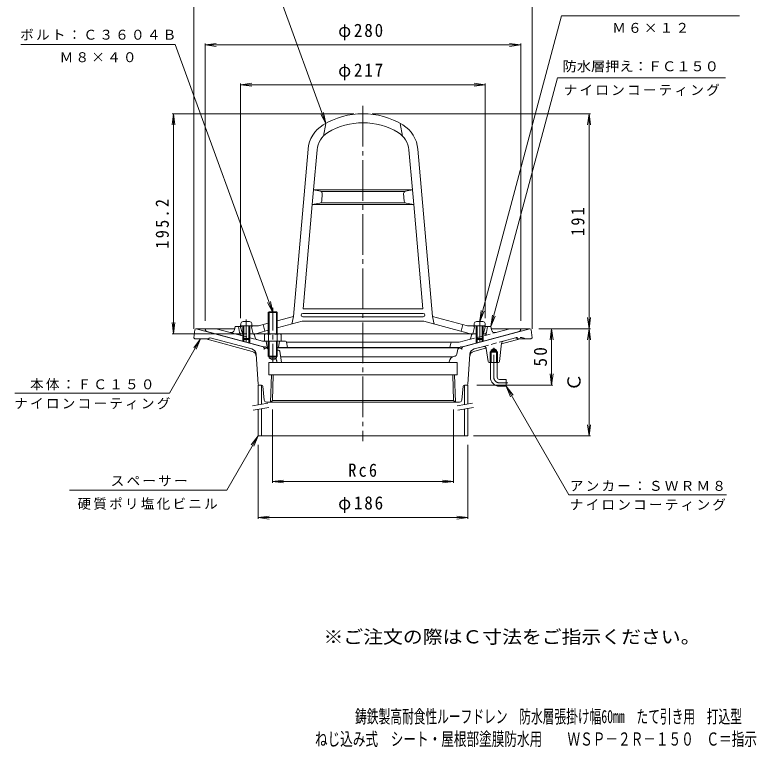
# Model space of a CAD drawing. Units: millimetres at full size, sheet at 1:4. Extents: x -351 to 306, y -462 to 513.
# Drawn here: x -351 to 306, y -462 to 187 of the extents above; entities that cross this region are included whole.
import ezdxf
from ezdxf.enums import TextEntityAlignment as Align

# ---------------------------------------------------------------- set-up
doc = ezdxf.new("R2010")
doc.units = ezdxf.units.MM
doc.header["$LTSCALE"] = 4
for name, pattern in [('CHAIN1', [8, 5, -1, 1, -1]), ('CHAIN2', [12, 9, -1, 1, -1]), ('DASHED1', [1.8, 1.2, -0.6])]:
    doc.linetypes.add(name, pattern=pattern)
for name, color, linetype, lineweight in [('1-0', 3, 'Continuous', 9), ('1-1', 2, 'Continuous', 9), ('1-2', 6, 'Continuous', 5), ('1-3', 4, 'Continuous', 9), ('1-4', 7, 'Continuous', 9), ('1-5', 7, 'Continuous', 9)]:
    doc.layers.add(name, color=color, linetype=linetype, lineweight=lineweight)
doc.layers.add('F-5', color=2, linetype='Continuous')
doc.styles.add('ＭＳ ゴシック', font='')
doc.styles.get('ＭＳ ゴシック').set_extended_font_data('MS Gothic')

msp = doc.modelspace()

# ---------------------------------------------------------------- linework, layer by layer
at = {"layer": '1-0', "linetype": 'CHAIN2'}
for p, q in [((-42.408, 106.381), (-42.408, -190.84)), ((-129.171, -106.722), (-129.926, -109.542)), ((44.356, -106.722), (45.111, -109.542))]:
    msp.add_line(p, q, dxfattribs=at)
at = {"layer": '1-0'}
for p, q in [((-190.408, -91.194), (-190.525, -91.194)), ((-131.081, -107.09), (-190.408, -91.194)), ((-181.908, -91.194), (-190.408, -91.194)), ((-156.23, -91.194), (-172.617, -91.194)), ((46.266, -107.09), (105.592, -91.194)), ((87.801, -91.194), (71.414, -91.194)), ((105.592, -91.194), (97.092, -91.194)), ((105.592, -91.194), (105.71, -91.194)), ((-192.408, -99.194), (-191.517, -92.07)), ((107.592, -99.194), (106.702, -92.07)), ((-140.738, -111.232), (-181.933, -100.194)), ((-178.815, -99.529), (-179.408, -100.194)), ((-140.873, -109.125), (-177.81, -99.228)), ((78.688, -120.301), (80.446, -103.915)), ((97.118, -100.194), (80.364, -104.683)), ((92.994, -99.228), (81.917, -102.197)), ((94, -99.529), (94.592, -100.194)), ((-130.374, -108.315), (-131.081, -107.091)), ((-130.374, -108.315), (-128.925, -108.704)), ((-127.739, -108.019), (-128.925, -108.704)), ((-126.408, -108.214), (-127.41, -108.214)), ((42.595, -108.214), (-118.408, -108.214)), ((-117.255, -110.194), (-118.408, -110.194)), ((-116.268, -111.03), (-114.574, -121.194)), ((40.861, -113.866), (41.819, -109.408)), ((42.923, -108.019), (44.11, -108.704)), ((45.559, -108.315), (44.11, -108.704)), ((45.559, -108.315), (46.266, -107.091)), ((55.923, -111.232), (67.176, -108.217)), ((64.727, -106.803), (56.058, -109.125)), ((68.476, -120.327), (66.895, -108.557)), ((70.417, -111.994), (71.232, -111.194)), ((71.232, -110.194), (73.592, -108.831)), ((71.232, -121.194), (71.232, -110.194)), ((71.232, -111.194), (75.953, -111.194)), ((75.953, -121.194), (75.953, -110.194)), ((75.953, -111.194), (76.767, -111.994)), ((-137.178, -113.635), (-135.468, -140.258)), ((-125.731, -117.194), (-125.731, -116.194)), ((-119.084, -116.194), (-125.731, -116.194)), ((-125.731, -117.194), (-119.084, -117.194)), ((-125.731, -117.194), (-122.408, -119.113)), ((-119.084, -117.194), (-122.408, -119.113)), ((-119.084, -116.194), (-119.084, -117.194)), ((-115.408, -116.194), (-42.408, -116.194)), ((36.834, -116.194), (-42.408, -116.194)), ((39.235, -115.418), (38.818, -115.488)), ((50.653, -140.258), (52.362, -113.635)), ((70.417, -111.994), (76.767, -111.994)), ((70.417, -121.194), (70.417, -111.994)), ((76.767, -121.194), (76.767, -111.994)), ((-125.908, -121.194), (-42.408, -121.194)), ((41.092, -121.194), (-42.408, -121.194)), ((33.888, -120.419), (33.759, -121.194)), ((77.694, -121.194), (69.467, -121.194)), ((70.592, -134.194), (70.592, -121.194)), ((76.592, -134.194), (76.592, -121.194)), ((-123.573, -132.194), (-124.323, -156.194)), ((-122.093, -132.194), (-122.798, -154.762)), ((37.278, -132.194), (37.983, -154.762)), ((38.757, -132.194), (39.507, -156.194)), ((78.592, -136.194), (84.592, -136.194)), ((84.592, -136.194), (84.592, -142.194)), ((-134.47, -141.194), (-132.313, -141.194)), ((-130.088, -154.393), (-131.318, -142.095)), ((45.273, -154.393), (46.502, -142.095)), ((47.497, -141.194), (49.655, -141.194)), ((78.592, -142.194), (84.592, -142.194)), ((-128.098, -156.194), (-120.908, -156.194)), ((-122.748, -154.715), (-124.323, -156.194)), ((-122.748, -154.715), (-42.408, -154.715)), ((-120.908, -156.194), (-42.408, -156.194)), ((37.933, -154.715), (-42.408, -154.715)), ((36.092, -156.194), (-42.408, -156.194)), ((43.282, -156.194), (36.092, -156.194)), ((37.933, -154.715), (39.507, -156.194))]:
    msp.add_line(p, q, dxfattribs=at)
at = {"layer": '1-0', "linetype": 'DASHED1'}
for p, q in [((64.395, -106.891), (81.917, -102.197)), ((92.994, -99.228), (93.324, -99.14)), ((-126.408, -110.462), (-126.634, -109.408)), ((-118.703, -120.419), (-118.574, -121.194))]:
    msp.add_line(p, q, dxfattribs=at)
at = {"layer": '1-0', "linetype": 'CHAIN1'}
for p, q in [((73.592, -134.194), (73.592, -108.194)), ((78.593, -139.194), (86.098, -139.194))]:
    msp.add_line(p, q, dxfattribs=at)
at = {"layer": '1-0'}
for points in [[(-192.408, -99.194), (-191.408, -100.194), (-179.408, -100.194)], [(107.592, -99.194), (106.592, -100.194), (94.592, -100.194)], [(71.232, -110.194), (75.953, -110.194), (73.592, -108.831)], [(-125.908, -121.194), (-125.908, -132.194), (-42.408, -132.194)], [(41.092, -121.194), (41.092, -132.194), (-42.408, -132.194)]]:
    msp.add_lwpolyline(points, dxfattribs=at)
for centre, radius, start, end in [((-190.525, -92.194), 1, 90, 172.87567), ((105.71, -92.194), 1, 7.12433, 90), ((-178.068, -100.194), 1, 75, 138.29701), ((82.435, -104.128), 2, 104.99989, 173.87691), ((93.253, -100.194), 1, 41.70299, 105), ((-142.167, -113.955), 5, 3.67484, 75), ((-142.032, -116.062), 5, 3.67484, 75), ((-128.589, -109.829), 2, 12.12778, 64.82228), ((-125.657, -109.194), 1, 192.37907, 221.37727), ((-117.255, -111.194), 1, 9.46085, 90), ((43.774, -109.829), 2, 115.17818, 167.87222), ((57.217, -116.062), 5, 105, 176.32516), ((57.352, -113.955), 5, 105, 176.32516), ((64.913, -108.823), 2, 7.64897, 104.99989), ((39.807, -121.406), 6, 99.48819, 170.5379), ((38.906, -113.445), 2, 279.48869, 347.87222), ((69.467, -120.194), 1, 187.64798, 270), ((77.694, -120.194), 1, 270, 353.87686), ((78.592, -134.194), 8, 180, 270), ((78.592, -134.194), 2, 180, 270), ((-134.47, -140.194), 1, 183.67484, 270), ((-132.313, -142.194), 1, 5.71059, 90), ((47.497, -142.194), 1, 90, 174.28941), ((49.655, -140.194), 1, 270, 356.32516), ((-128.098, -154.194), 2, 185.71059, 270), ((43.282, -154.194), 2, 270, 354.28941)]:
    msp.add_arc(centre, radius, start, end, dxfattribs=at)
at = {"layer": '1-0', "linetype": 'DASHED1'}
for centre, radius, start, end in [((96.171, -109.765), 11, 60.47189, 105), ((-124.622, -121.406), 6, 9.4621, 38.42136)]:
    msp.add_arc(centre, radius, start, end, dxfattribs=at)
at = {"layer": '1-0', "linetype": 'CHAIN1'}
msp.add_arc((78.593, -134.194), 5, 180, 270, dxfattribs=at)
at = {"layer": '1-1', "color": 4}
for p, q in [((-126.408, -95.694), (-126.408, -76.871)), ((-125.731, -95.694), (-125.731, -76.194)), ((-119.084, -95.694), (-119.084, -76.194)), ((-118.408, -95.694), (-118.408, -76.871)), ((-129.908, -96.416), (-129.908, -102.194)), ((-128.031, -95.694), (-116.784, -95.694)), ((-126.155, -96.416), (-126.155, -102.194)), ((-118.66, -96.416), (-118.66, -102.194)), ((-114.908, -96.416), (-114.908, -102.194)), ((-126.408, -102.194), (-126.408, -115.517)), ((-126.408, -102.194), (-126.155, -102.194)), ((-118.408, -102.194), (-126.155, -102.194)), ((-125.731, -102.194), (-125.731, -116.194)), ((-119.084, -102.194), (-119.084, -116.194)), ((-118.408, -102.194), (-118.408, -115.517)), ((-125.731, -116.194), (-119.084, -116.194)), ((-119.084, -116.194), (-118.408, -115.517))]:
    msp.add_line(p, q, dxfattribs=at)
at = {"layer": '1-1', "color": 4, "linetype": 'CHAIN1'}
msp.add_line((-122.408, -72.694), (-122.408, -120.374), dxfattribs=at)
at = {"layer": '1-1'}
for p, q in [((-181.908, -91.194), (-182.408, -92.194)), ((-172.617, -91.194), (-181.908, -91.194)), ((-160.118, -94.543), (-172.617, -91.194)), ((-156.379, -92.122), (-155.908, -89.194)), ((-152.908, -89.194), (-155.908, -89.194)), ((-150.408, -89.194), (-152.908, -89.194)), ((-151.875, -94.481), (-152.908, -89.194)), ((65.592, -89.194), (68.092, -89.194)), ((67.06, -94.481), (68.092, -89.194)), ((68.092, -89.194), (71.092, -89.194)), ((71.092, -89.194), (71.564, -92.122)), ((75.302, -94.543), (87.801, -91.194)), ((87.801, -91.194), (97.092, -91.194)), ((97.092, -91.194), (97.592, -92.194)), ((-180.993, -93.608), (-128.424, -107.694)), ((-148.908, -95.694), (-150.403, -95.694)), ((-139.721, -95.694), (-142.908, -95.694)), ((-138.742, -96.49), (-138.159, -99.289)), ((96.178, -93.608), (43.609, -107.694)), ((53.927, -96.49), (53.343, -99.289)), ((54.905, -95.694), (58.092, -95.694)), ((64.093, -95.694), (65.588, -95.694)), ((-148.908, -99.824), (-148.908, -102.206)), ((-148.038, -100.694), (-148.038, -102.439)), ((-143.778, -100.694), (-143.778, -103.58)), ((-142.908, -99.824), (-142.908, -103.813)), ((-136.718, -100.813), (-131.564, -102.194)), ((-126.408, -102.194), (-131.564, -102.194)), ((-128.408, -102.194), (-127.408, -107.694)), ((-111.242, -102.194), (-118.408, -102.194)), ((-116.408, -102.194), (-117.408, -107.694)), ((-110.258, -103.015), (-109.408, -107.694)), ((-110.185, -103.194), (36.347, -103.194)), ((35.418, -103.977), (34.592, -107.694)), ((36.395, -103.194), (43.016, -103.194)), ((51.903, -100.813), (43.016, -103.194)), ((58.092, -99.824), (58.092, -103.813)), ((58.962, -100.694), (58.962, -103.58)), ((63.222, -100.694), (63.222, -102.439)), ((64.093, -99.824), (64.093, -102.206)), ((-126.408, -107.694), (-128.424, -107.694)), ((-42.408, -107.694), (-118.408, -107.694)), ((-42.408, -107.694), (43.609, -107.694))]:
    msp.add_line(p, q, dxfattribs=at)
at = {"layer": '1-1', "linetype": 'DASHED1'}
for p, q in [((-159.889, -94.604), (-156.908, -95.403)), ((-150.202, -97.2), (-156.908, -95.403)), ((-151.875, -94.481), (-151.647, -95.652)), ((-150.202, -97.2), (-136.718, -100.813)), ((51.903, -100.813), (75.573, -94.471)), ((67.06, -94.481), (66.832, -95.652))]:
    msp.add_line(p, q, dxfattribs=at)
at = {"layer": '1-1', "color": 4}
msp.add_lwpolyline([(-118.408, -76.871), (-126.408, -76.871), (-125.731, -76.194), (-119.084, -76.194)], close=True, dxfattribs=at)
msp.add_lwpolyline([(-118.408, -115.517), (-126.408, -115.517), (-125.731, -116.194)], dxfattribs=at)
at = {"layer": '1-1'}
for centre, radius, start, end in [((-180.476, -91.676), 2, 194.99922, 254.99985), ((-159.341, -91.645), 3, 255.00002, 350.8508), ((-150.403, -94.194), 1.5, 191.04697, 270), ((-139.721, -96.694), 1, 11.76608, 90), ((54.905, -96.694), 1, 90, 168.23392), ((65.588, -94.194), 1.5, 270, 348.95326), ((65.588, -94.194), 1.5, 270, 348.95303), ((74.526, -91.645), 3, 189.14917, 285.00012), ((95.66, -91.676), 2, 285.00015, 345.00078), ((-136.201, -98.881), 2, 191.76805, 254.99947), ((-111.242, -103.194), 1, 10.30371, 90), ((36.395, -104.194), 1, 90, 167.4718), ((51.385, -98.881), 2, 285.00012, 348.23195)]:
    msp.add_arc(centre, radius, start, end, dxfattribs=at)
at = {"layer": '1-1', "linetype": 'DASHED1'}
for centre, start, end in [((-149.684, -95.268), 191.0471, 254.99985), ((64.869, -95.268), 285.00015, 348.9529)]:
    msp.add_arc(centre, 2, start, end, dxfattribs=at)
at = {"layer": '1-1', "color": 4}
for centre, radius, start, end in [((-128.031, -98.494), 2.8, 47.92557, 132.07463), ((-122.408, -105.783), 10.089, 68.19786, 111.80214), ((-116.784, -98.494), 2.8, 47.92572, 132.07428)]:
    msp.add_arc(centre, radius, start, end, dxfattribs=at)
at = {"layer": '1-2'}
for p, q in [((-75.408, 90.938), (-77.408, 79.727)), ((-9.407, 90.938), (-7.407, 79.727)), ((-104.074, -80.36), (-91.086, 68.098)), ((-86.215, 31.982), (-83.116, 67.401)), ((1.4, 31.982), (-1.699, 67.401)), ((19.259, -80.36), (6.271, 68.098)), ((-87.353, 18.982), (-86.215, 31.982)), ((1.4, 31.982), (-86.215, 31.982)), ((-80.093, 30.82), (-86.215, 31.982)), ((-5.512, 30.482), (-79.303, 30.482)), ((-79.058, 22), (-78.473, 28.68)), ((-5.757, 22), (-6.342, 28.68)), ((-4.722, 30.82), (1.4, 31.982)), ((2.537, 18.982), (1.4, 31.982)), ((-80.689, 20.207), (-87.352, 18.982)), ((-4.832, 20.482), (-79.983, 20.482)), ((-4.126, 20.207), (2.537, 18.982)), ((2.537, 18.982), (-87.352, 18.982)), ((10.63, -73.518), (2.537, 18.982)), ((10.98, -77.518), (-95.795, -77.518)), ((-104.074, -80.36), (-118.408, -84.201)), ((-96.408, -84.518), (-118.408, -90.413)), ((-104.074, -80.36), (-105.574, -86.974)), ((11.592, -84.518), (-96.408, -84.518)), ((10.98, -80.518), (-95.795, -80.518)), ((19.259, -80.36), (20.759, -86.974)), ((19.259, -80.36), (50.36, -88.694)), ((-150.908, -89.694), (-149.908, -88.694)), ((-149.692, -94.558), (-150.908, -89.694)), ((-135.175, -88.694), (-149.908, -88.694)), ((-141.408, -89.694), (-140.408, -88.694)), ((-141.408, -89.694), (-139.908, -95.694)), ((-126.408, -86.345), (-135.175, -88.694)), ((-130.908, -87.55), (-129.408, -93.36)), ((46.092, -87.55), (44.592, -93.36)), ((50.36, -88.694), (65.092, -88.694)), ((56.592, -89.694), (55.092, -95.694)), ((56.592, -89.694), (55.592, -88.694)), ((64.877, -94.558), (66.092, -89.694)), ((66.092, -89.694), (65.092, -88.694)), ((-140.164, -95.694), (-126.408, -95.694)), ((-134.409, -94.7), (-137.408, -95.694)), ((-126.408, -92.556), (-134.409, -94.7)), ((55.348, -95.694), (-118.408, -95.694))]:
    msp.add_line(p, q, dxfattribs=at)
at = {"layer": '1-2', "color": 4, "lineweight": 9}
for p, q in [((-148.734, -84.794), (-143.081, -84.794)), ((63.919, -84.794), (58.266, -84.794)), ((-150.726, -86.62), (-150.907, -88.694)), ((-150.907, -88.694), (-140.907, -88.694)), ((-148.908, -88.694), (-148.908, -99.824)), ((-148.038, -88.694), (-148.038, -100.694)), ((-143.778, -88.694), (-143.778, -100.694)), ((-142.908, -88.694), (-142.908, -99.824)), ((-141.089, -86.62), (-140.907, -88.694)), ((56.274, -86.62), (56.092, -88.694)), ((66.092, -88.694), (56.092, -88.694)), ((58.092, -88.694), (58.092, -99.824)), ((58.962, -88.694), (58.962, -100.694)), ((63.222, -88.694), (63.222, -100.694)), ((64.093, -88.694), (64.093, -99.824)), ((65.911, -86.62), (66.092, -88.694)), ((-148.038, -100.694), (-148.908, -99.824)), ((-148.908, -99.824), (-142.908, -99.824)), ((-148.038, -100.694), (-143.778, -100.694)), ((-143.778, -100.694), (-142.908, -99.824)), ((64.093, -99.824), (58.092, -99.824)), ((58.962, -100.694), (58.092, -99.824)), ((63.222, -100.694), (58.962, -100.694)), ((63.222, -100.694), (64.093, -99.824))]:
    msp.add_line(p, q, dxfattribs=at)
at = {"layer": '1-2', "color": 4, "linetype": 'CHAIN1', "lineweight": 9}
for p, q in [((-145.907, -82.969), (-145.907, -104.972)), ((61.092, -82.969), (61.092, -105.405))]:
    msp.add_line(p, q, dxfattribs=at)
at = {"layer": '1-2'}
for points in [[(10.63, -73.518), (-95.445, -73.518), (-87.352, 18.982)], [(11.592, -84.518), (49.592, -94.7), (52.592, -95.694)]]:
    msp.add_lwpolyline(points, dxfattribs=at)
for centre, radius, start, end in [((-42.408, 31.482), 68, 58.69301, 121.30699), ((-63.192, 65.658), 28, 121.30701, 175.00002), ((-42.408, 31.482), 60, 58.69301, 121.30699), ((-21.623, 65.658), 28, 4.99998, 58.69299), ((-63.192, 65.658), 20, 121.30701, 175.00002), ((-21.623, 65.658), 20, 4.99998, 58.69299), ((-80.466, 28.855), 2, 355.0002, 79.24808), ((-4.349, 28.855), 2, 100.75192, 184.9998), ((-81.05, 22.174), 2, 280.41397, 355.0002), ((-3.765, 22.174), 2, 184.9998, 259.58603), ((-95.795, -79.018), 1.5, 90, 270), ((10.98, -79.018), 1.5, 270, 90), ((-148.236, -94.194), 1.5, 194.03487, 243.41801), ((63.421, -94.194), 1.5, 296.58199, 345.96513)]:
    msp.add_arc(centre, radius, start, end, dxfattribs=at)
at = {"layer": '1-2', "color": 4, "lineweight": 9}
for centre, start, end in [((-148.734, -86.794), 90, 174.99998), ((-143.081, -86.794), 5.00002, 90), ((58.266, -86.794), 90, 174.99998), ((63.919, -86.794), 5.00002, 90)]:
    msp.add_arc(centre, 2, start, end, dxfattribs=at)
at = {"layer": '1-3'}
for p, q in [((-135.408, -141.194), (-135.408, -158.622)), ((-135.408, -141.194), (-132.408, -141.194)), ((-132.408, -158.094), (-132.408, -141.194)), ((47.592, -158.358), (47.592, -141.194)), ((50.592, -141.194), (47.592, -141.194)), ((50.592, -157.829), (50.592, -141.194)), ((-132.408, -162.155), (-132.408, -186.194)), ((47.592, -162.42), (47.592, -186.194)), ((50.592, -161.891), (50.592, -186.194))]:
    msp.add_line(p, q, dxfattribs=at)
at = {"layer": '1-3', "color": 7}
for p, q in [((-140.521, -159.524), (-126.734, -157.093)), ((40.979, -159.524), (54.766, -157.093)), ((-139.826, -163.463), (-126.039, -161.032)), ((41.674, -163.463), (55.461, -161.032))]:
    msp.add_line(p, q, dxfattribs=at)
at = {"layer": '1-3'}
msp.add_lwpolyline([(-135.408, -162.684), (-135.408, -186.194), (50.592, -186.194)], dxfattribs=at)
at = {"layer": '1-4'}
for p, q in [((-192.408, 194.579), (-192.408, -91.194)), ((107.592, 194.579), (107.592, -91.194)), ((-182.408, 160.444), (-172.493, 161.749)), ((-182.408, 161.644), (-182.408, -84.194)), ((-182.408, 160.444), (97.592, 160.444)), ((-182.408, 160.444), (-172.493, 159.138)), ((97.592, 160.444), (87.678, 161.749)), ((97.592, 160.444), (87.678, 159.138)), ((97.592, 161.644), (97.592, -84.194)), ((-150.908, 125.169), (-140.993, 126.474)), ((-150.908, 126.369), (-150.908, -81.694)), ((-150.908, 125.169), (66.092, 125.169)), ((-150.908, 125.169), (-140.993, 123.864)), ((66.092, 125.169), (56.178, 126.474)), ((66.092, 125.169), (56.178, 123.864)), ((66.092, 126.369), (66.092, -81.694)), ((-210.471, 99.482), (-211.776, 89.568)), ((-211.671, 99.482), (-50.408, 99.482)), ((-210.471, -95.694), (-210.471, 99.482)), ((-210.471, 99.482), (-209.165, 89.568)), ((159.301, 99.482), (-34.408, 99.482)), ((158.101, 99.482), (156.796, 89.568)), ((158.101, -91.194), (158.101, 99.482)), ((158.101, 99.482), (159.407, 89.568)), ((158.101, -91.194), (156.796, -81.28)), ((158.101, -91.194), (159.407, -81.28)), ((-210.471, -95.694), (-211.776, -85.78)), ((-210.471, -95.694), (-209.165, -85.78)), ((159.301, -91.194), (113.592, -91.194)), ((124.901, -91.194), (123.596, -101.108)), ((124.901, -91.194), (126.206, -101.108)), ((124.901, -141.194), (124.901, -91.194)), ((158.101, -91.194), (156.796, -101.108)), ((158.101, -186.194), (158.101, -91.194)), ((158.101, -91.194), (159.407, -101.108)), ((-211.671, -95.694), (-145.407, -95.694)), ((124.901, -141.194), (123.596, -131.28)), ((124.901, -141.194), (126.206, -131.28)), ((126.101, -141.194), (58.592, -141.194)), ((-122.798, -227.832), (-122.798, -162.762)), ((37.983, -227.832), (37.983, -162.762)), ((158.101, -186.194), (156.796, -176.28)), ((158.101, -186.194), (159.407, -176.28)), ((159.301, -186.194), (55.592, -186.194)), ((-135.408, -259.844), (-135.408, -194.194)), ((50.592, -259.844), (50.592, -194.194)), ((-122.798, -226.632), (-112.884, -225.327)), ((-122.798, -226.632), (37.983, -226.632)), ((-122.798, -226.632), (-112.884, -227.937)), ((37.983, -226.632), (28.069, -225.327)), ((37.983, -226.632), (28.069, -227.937)), ((-135.408, -258.644), (-125.493, -257.338)), ((-135.408, -258.644), (50.592, -258.644)), ((-135.408, -258.644), (-125.493, -259.949)), ((50.592, -258.644), (40.678, -257.338)), ((50.592, -258.644), (40.678, -259.949))]:
    msp.add_line(p, q, dxfattribs=at)
at = {"layer": '1-5'}
for p, q in [((-75.408, 90.938), (-127.845, 235.009)), ((61.092, -84.794), (133.765, 186.424)), ((133.765, 186.424), (291.631, 186.424)), ((-208.989, 161.01), (-345.836, 161.01)), ((-122.408, -76.871), (-208.989, 161.01)), ((71.092, -89.194), (130.146, 131.198)), ((130.146, 131.198), (279.109, 131.198)), ((-75.408, 90.938), (-80.025, 99.808)), ((-75.408, 90.938), (-77.572, 100.701)), ((-122.408, -76.871), (-127.025, -68)), ((-122.408, -76.871), (-124.572, -67.108)), ((61.092, -84.794), (62.398, -74.88)), ((61.092, -84.794), (64.919, -75.555)), ((71.092, -89.194), (72.398, -79.28)), ((71.092, -89.194), (74.919, -79.955)), ((-186.408, -100.194), (-214.12, -148.194)), ((-186.408, -100.194), (-192.495, -108.127)), ((-186.408, -100.194), (-190.234, -109.433)), ((84.592, -142.194), (90.68, -150.128)), ((84.592, -142.194), (88.419, -151.433)), ((84.592, -142.194), (140.13, -238.388)), ((-351.203, -148.194), (-214.12, -148.194)), ((-135.408, -186.194), (-163.12, -234.194)), ((-135.408, -186.194), (-141.495, -194.127)), ((-135.408, -186.194), (-139.234, -195.433)), ((-163.12, -234.194), (-302.593, -234.194)), ((140.13, -238.388), (279.943, -238.388))]:
    msp.add_line(p, q, dxfattribs=at)

# ---------------------------------------------------------------- texts
at = {"layer": '1-4', "color": 2, "style": 'ＭＳ ゴシック'}
msp.add_text('Ｃ', height=11.73, rotation=90, dxfattribs=at).set_placement((154.101, -146.694), align=Align.BOTTOM_LEFT)
at = {"layer": '1-4', "color": 2, "char_height": 11.73, "attachment_point": 7, "style": 'ＭＳ ゴシック'}
for s, insert in [('\\T1.21;\\W0.95;φ280', (-64.408, 164.444)), ('\\T1.21;\\W0.95;φ217', (-64.408, 129.169)), ('\\T1.27;\\W0.9;Rc6', (-55.408, -222.632)), ('\\T1.21;\\W0.95;φ186', (-64.408, -254.644))]:
    msp.add_mtext(s, dxfattribs=dict(at, insert=insert))
at = {"layer": '1-4', "color": 2, "char_height": 11.73, "attachment_point": 7, "rotation": 90, "style": 'ＭＳ ゴシック'}
for s, insert in [('\\T1.28;\\W0.9;195.2', (-214.471, -20.106)), ('\\T1.27;\\W0.9;191', (154.101, -8.856)), ('\\T1.27;\\W0.95;50', (120.901, -124.694))]:
    msp.add_mtext(s, dxfattribs=dict(at, insert=insert))
at = {"layer": '1-5', "style": 'ＭＳ ゴシック', "width": 1.05}
msp.add_text('防水層押え：ＦＣ１５０', height=8.798, dxfattribs=at).set_placement((134.628, 134.526), align=Align.BOTTOM_LEFT)
at = {"layer": '1-5', "char_height": 8.798, "attachment_point": 7, "style": 'ＭＳ ゴシック'}
for s, insert in [('\\T1.17;Ｍ６×１２', (178.698, 171.091)), ('\\T1.17;ボルト：Ｃ３６０４Ｂ', (-346.413, 164.635)), ('\\T1.17;Ｍ８×４０', (-311.413, 145.075)), ('\\T1.17;ナイロンコーティング', (135.628, 115.163)), ('\\T1.17;本体：ＦＣ１５０', (-337.662, -145.806)), ('\\T1.17;ナイロンコーティング', (-351.662, -162.75)), ('\\T1.17;スペーサー', (-266.12, -230.967)), ('\\T1.17;アンカー：ＳＷＲＭ８', (141.037, -235.357)), ('\\T1.17;硬質ポリ塩化ビニル', (-295.615, -251.756)), ('\\T1.17;ナイロンコーティング', (141.037, -252.526))]:
    msp.add_mtext(s, dxfattribs=dict(at, insert=insert))
at = {"layer": 'F-5', "style": 'ＭＳ ゴシック'}
for s, width, p in [('※ご注文の際はＣ寸法をご指示ください。', 1.1, (-77.439, -373.764)), ('鋳鉄製高耐食性ルーフドレン\u3000防水層張掛け幅60mm\u3000たて引き用\u3000打込型', 0.65, (-49.411, -444.444)), ('ねじ込み式\u3000シート・屋根部塗膜防水用\u3000\u3000ＷＳＰ－２Ｒ－１５０\u3000Ｃ＝指示', 0.7, (-85.02, -464.394))]:
    msp.add_text(s, height=11.73, dxfattribs=dict(at, width=width)).set_placement(p, align=Align.BOTTOM_LEFT)

doc.saveas('drawing.dxf')
